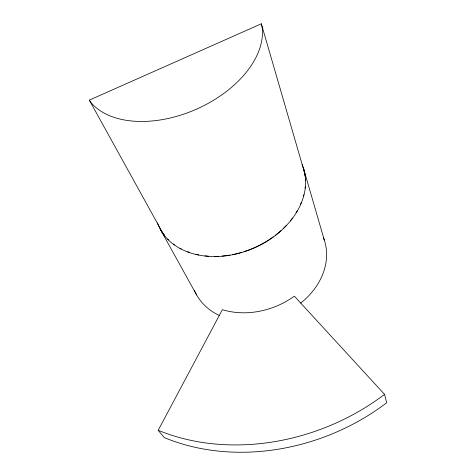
<?xml version="1.0" encoding="UTF-8"?>
<svg xmlns="http://www.w3.org/2000/svg" width="476" height="476" viewBox="0 0 476 476"><rect width="100%" height="100%" fill="white"/><g stroke="black" fill="none" stroke-linecap="round" stroke-linejoin="round"><path stroke-width="0.71" d="M158.193 430.292L222.375 309.668A70.835 56.227 -22.3 0 0 294.37 296.161L384.554 394.372L386.696 402.767A201.152 163.03 -21.9 0 1 164.244 437.581L158.193 430.292A204.496 164.149 -22 0 0 384.554 394.372M164.22 235.043A77.856 57.864 -22.9 0 1 162.917 233.264L89.304 100.121L261.324 23.8L304.295 171.812A77.856 57.864 -22.9 0 1 305.086 176.185M89.304 100.121L91.416 103.09A95.075 59.268 -23.7 0 0 196.546 109.135A95.075 59.268 -23.7 0 0 262.151 27.376L261.324 23.8M164.922 236.191L160.573 229.837L196.612 294.936M324.263 239.975L303.319 167.754L305.134 175.275M323.513 237.899A69.698 55.882 -22.2 0 1 300.701 303.123M219.138 315.386A69.698 55.882 -22.2 0 1 194.357 290.336M302.076 164.506A78.022 57.989 -22.9 0 1 251.364 249.144A78.022 57.989 -22.9 0 1 157.449 222.941M305.378 179.166A77.856 57.864 -22.9 0 1 305.443 180.541M305.247 186.836A77.856 57.864 -22.9 0 1 305.092 188.252M303.884 194.684A77.856 57.864 -22.9 0 1 303.539 196.005M301.29 202.597A77.856 57.864 -22.9 0 1 300.451 204.567M297.482 210.428A77.856 57.864 -22.9 0 1 296.072 212.796M292.514 218.032A77.856 57.864 -22.9 0 1 290.306 220.87M286.451 225.279A77.856 57.864 -22.9 0 1 283.541 228.242M280.989 230.634A77.856 57.864 -22.9 0 1 275.539 235.174M273.236 236.899A77.856 57.864 -22.9 0 1 243.962 251.673M241.159 252.524A77.856 57.864 -22.9 0 1 232.693 254.577M229.86 255.094A77.856 57.864 -22.9 0 1 222.102 256.07M218.603 256.302A77.856 57.864 -22.9 0 1 214.45 256.397M208.589 256.201A77.856 57.864 -22.9 0 1 205.007 255.874M198.736 254.91A77.856 57.864 -22.9 0 1 196.035 254.327M189.71 252.518A77.856 57.864 -22.9 0 1 187.693 251.792M181.308 248.978A77.856 57.864 -22.9 0 1 180.106 248.341M174.537 244.878A77.856 57.864 -22.9 0 1 173.389 244.039M168.605 239.952A77.856 57.864 -22.9 0 1 167.635 238.982"/></g></svg>
